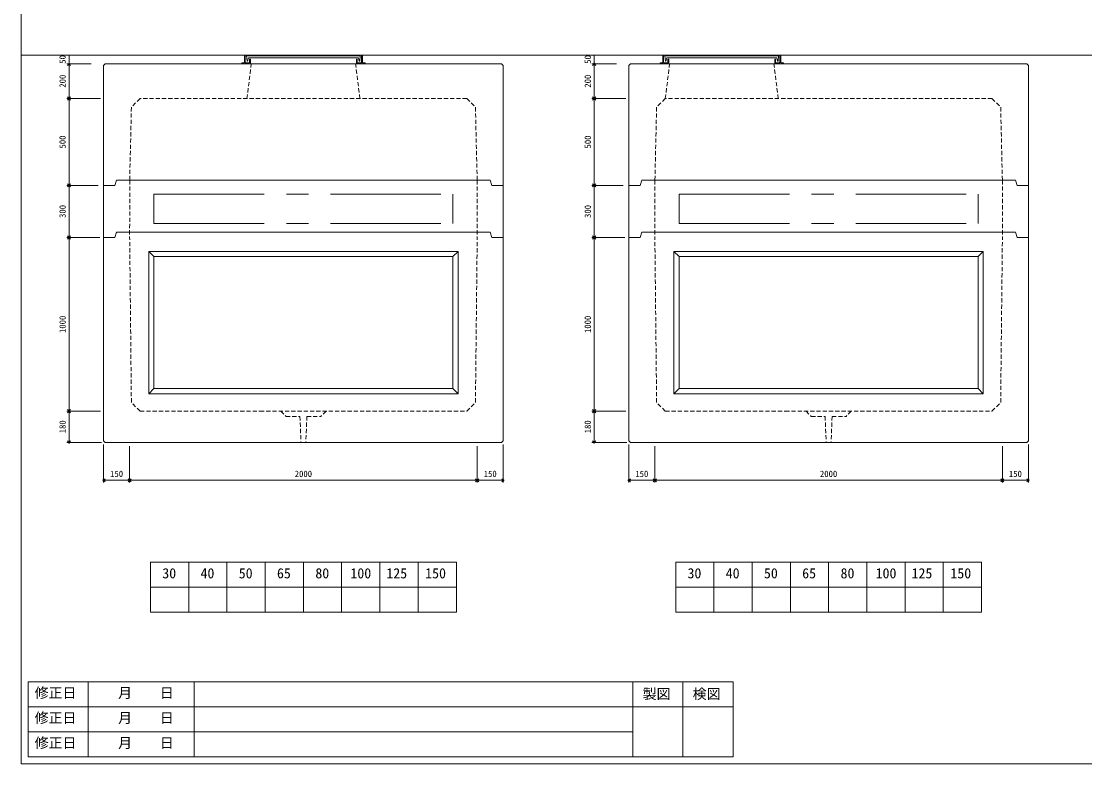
# Model space of a CAD drawing. Units: millimetres, scale not verified. Extents: x -9756 to 9755, y -4628 to 4628.
# Drawn here: x -2485 to 3635, y -3922 to 353 of the extents above; entities that cross this region are included whole.
import ezdxf
from ezdxf.enums import TextEntityAlignment as Align

# ---------------------------------------------------------------- set-up
doc = ezdxf.new("R2010")
doc.units = ezdxf.units.MM
doc.header["$LTSCALE"] = 20
doc.header["$PDMODE"] = 32
doc.header["$PDSIZE"] = 8
doc.linetypes.add('DASHED1', pattern=[1.8, 1.2, -0.6])
doc.linetypes.add('USER2', pattern=[50.8, 31.75, -6.35, 6.35, -6.35])
for name, color, linetype, lineweight in [('0-2_waku', 7, 'Continuous', 18), ('0-3_gaikei', 7, 'Continuous', 18), ('0-4_kakure', 7, 'DASHED1', 5), ('0-5_sunpou', 7, 'Continuous', 18), ('0-8_uchigawa', 6, 'Continuous', 18), ('0-A_futa', 3, 'Continuous', 18), ('0-B_GL', 4, 'Continuous', 18), ('0-D_文字１', 7, 'Continuous', 18), ('1-2_uchigawa2', 6, 'USER2', 18), ('1-5_pen3実線', 7, 'Continuous', 18)]:
    doc.layers.add(name, color=color, linetype=linetype, lineweight=lineweight)
doc.styles.add('ＭＳ ゴシック', font='')
doc.styles.get('ＭＳ ゴシック').set_extended_font_data('MS Gothic')

# ---------------------------------------------------------------- blocks, each defined once
blk = doc.blocks.new('_Open90')
at = {"layer": '0-5_sunpou', "lineweight": 5}
blk.add_line((0, 0), (-1, 0), dxfattribs=at)
blk.add_lwpolyline([(-0.5, 0.5), (0, 0), (-0.5, -0.5)], dxfattribs=at)
blk = doc.blocks.new('5 00')
at = {"layer": '0-5_sunpou', "lineweight": 5}
for p, q in [((-1, 241), (8, 250)), ((8, 250), (17, 241)), ((8, 250), (8, 232)), ((8, 232), (8, -232))]:
    blk.add_line(p, q, dxfattribs=at)
at = {"layer": '0-5_sunpou', "xscale": 18, "yscale": 18, "rotation": 270}
blk.add_blockref('_Open90', (8, -250), dxfattribs=at)
at = {"layer": '0-5_sunpou', "style": 'ＭＳ ゴシック'}
blk.add_text('500', height=36.66, rotation=90, dxfattribs=at).set_placement((0, -37.5), align=Align.BOTTOM_LEFT)
blk = doc.blocks.new('300')
at = {"layer": '0-5_sunpou', "lineweight": 5}
blk.add_line((8, 132), (8, -132), dxfattribs=at)
at = {"layer": '0-5_sunpou', "xscale": 18, "yscale": 18}
for p, rotation in [((8, 150), 90), ((8, -150), 270)]:
    blk.add_blockref('_Open90', p, dxfattribs=dict(at, rotation=rotation))
at = {"layer": '0-5_sunpou', "style": 'ＭＳ ゴシック'}
blk.add_text('300', height=36.66, rotation=90, dxfattribs=at).set_placement((0, -37.5), align=Align.BOTTOM_LEFT)
blk = doc.blocks.new('1000')
at = {"layer": '0-5_sunpou', "lineweight": 5}
for p, q in [((149.62, 545.45), (-40.38, 545.45)), ((106.95, 545.45), (-40.38, 545.45)), ((-27.38, 527.45), (-27.38, -436.55)), ((154.62, -454.55), (-40.38, -454.55)), ((149.62, -454.55), (-40.38, -454.55))]:
    blk.add_line(p, q, dxfattribs=at)
at = {"layer": '0-5_sunpou'}
for p in [(-27.38, 545.45), (-27.38, -454.55)]:
    blk.add_point(p, dxfattribs=at)
at = {"layer": '0-5_sunpou', "xscale": 18, "yscale": 18}
for p, rotation in [((-27.38, 545.45), 90), ((-27.38, -454.55), 270)]:
    blk.add_blockref('_Open90', p, dxfattribs=dict(at, rotation=rotation))
at = {"layer": '0-5_sunpou', "style": 'ＭＳ ゴシック'}
blk.add_text('1000', height=36.66, rotation=90, dxfattribs=at).set_placement((-35.38, -4.55), align=Align.BOTTOM_LEFT)
blk = doc.blocks.new('180')
at = {"layer": '0-5_sunpou', "lineweight": 5}
for p, q in [((-15.8, 126), (-15.8, -18)), ((171.2, -36), (-28.8, -36))]:
    blk.add_line(p, q, dxfattribs=at)
at = {"layer": '0-5_sunpou'}
blk.add_point((-15.8, -36), dxfattribs=at)
at = {"layer": '0-5_sunpou', "xscale": 18, "yscale": 18}
for p, rotation in [((-15.8, 144), 90), ((-15.8, -36), 270)]:
    blk.add_blockref('_Open90', p, dxfattribs=dict(at, rotation=rotation))
at = {"layer": '0-5_sunpou', "style": 'ＭＳ ゴシック'}
blk.add_text('180', height=36.66, rotation=90, dxfattribs=at).set_placement((-23.8, 16.5), align=Align.BOTTOM_LEFT)
blk = doc.blocks.new('150')
at = {"layer": '0-5_sunpou', "lineweight": 5}
for p, q in [((-83.33, 174.17), (-83.33, -44.97)), ((66.67, 164.17), (66.67, -44.97)), ((66.67, 164.17), (66.67, -44.97)), ((48.67, -31.97), (-65.33, -31.97))]:
    blk.add_line(p, q, dxfattribs=at)
at = {"layer": '0-5_sunpou'}
blk.add_point((-83.33, -31.97), dxfattribs=at)
at = {"layer": '0-5_sunpou', "xscale": 18, "yscale": 18, "rotation": 180}
blk.add_blockref('_Open90', (-83.33, -31.97), dxfattribs=at)
at = {"layer": '0-5_sunpou', "xscale": 18, "yscale": 18}
blk.add_blockref('_Open90', (66.67, -31.97), dxfattribs=at)
at = {"layer": '0-5_sunpou', "style": 'ＭＳ ゴシック'}
blk.add_text('150', height=36.66, dxfattribs=at).set_placement((-45.83, -23.97), align=Align.BOTTOM_LEFT)
blk = doc.blocks.new('2000')
at = {"layer": '0-5_sunpou', "lineweight": 5}
for p, q in [((499.9, 172.25), (499.9, -36.89)), ((500, 172.25), (500, -36.89)), ((-1481.9, -23.89), (482, -23.89))]:
    blk.add_line(p, q, dxfattribs=at)
at = {"layer": '0-5_sunpou'}
blk.add_point((500, -23.89), dxfattribs=at)
at = {"layer": '0-5_sunpou', "xscale": 18, "yscale": 18, "rotation": 180}
blk.add_blockref('_Open90', (-1499.9, -23.89), dxfattribs=at)
at = {"layer": '0-5_sunpou', "xscale": 18, "yscale": 18}
blk.add_blockref('_Open90', (500, -23.89), dxfattribs=at)
at = {"layer": '0-5_sunpou', "style": 'ＭＳ ゴシック'}
blk.add_text('2000', height=36.66, dxfattribs=at).set_placement((-549.95, -15.89), align=Align.BOTTOM_LEFT)
blk = doc.blocks.new('1 50')
at = {"layer": '0-5_sunpou', "lineweight": 5}
for p, q in [((50.07, 188.71), (50.07, -30.43)), ((-82.13, -17.43), (32.07, -17.43))]:
    blk.add_line(p, q, dxfattribs=at)
at = {"layer": '0-5_sunpou'}
blk.add_point((50.07, -17.43), dxfattribs=at)
at = {"layer": '0-5_sunpou', "xscale": 18, "yscale": 18, "rotation": 180}
blk.add_blockref('_Open90', (-100.13, -17.43), dxfattribs=at)
at = {"layer": '0-5_sunpou', "xscale": 18, "yscale": 18}
blk.add_blockref('_Open90', (50.07, -17.43), dxfattribs=at)
at = {"layer": '0-5_sunpou', "style": 'ＭＳ ゴシック'}
blk.add_text('150', height=36.66, dxfattribs=at).set_placement((-62.53, -9.43), align=Align.BOTTOM_LEFT)

msp = doc.modelspace()

# ---------------------------------------------------------------- linework, layer by layer
at = {"layer": '0-2_waku'}
for p, q in [((-2484.67, 4628.14), (-2484.67, -3921.86)), ((-1740.92, -2760.86), (-1740.92, -3048.86)), ((-1740.92, -2760.86), (-1740.92, -3048.86)), ((-1740.92, -2760.86), (-1740.92, -3048.86)), ((-1740.92, -2760.86), (-1740.92, -3048.86)), ((-1740.92, -2760.86), (19.08, -2760.86)), ((-1520.92, -2760.86), (-1520.92, -3048.86)), ((-1300.92, -2760.86), (-1300.92, -3048.86)), ((-1300.92, -2760.86), (-1300.92, -3048.86)), ((-1080.92, -2760.86), (-1080.92, -3048.86)), ((-860.92, -2760.86), (-860.92, -3048.86)), ((-640.92, -2760.86), (-640.92, -3048.86)), ((-420.92, -2760.86), (-420.92, -3048.86)), ((-200.92, -2760.86), (-200.92, -3048.86)), ((19.08, -2760.86), (19.08, -3048.86)), ((1281.58, -2760.86), (1281.58, -3048.86)), ((1281.58, -2760.86), (1281.58, -3048.86)), ((1281.58, -2760.86), (1281.58, -3048.86)), ((1281.58, -2760.86), (1281.58, -3048.86)), ((1281.58, -2760.86), (3041.58, -2760.86)), ((1501.58, -2760.86), (1501.58, -3048.86)), ((1721.58, -2760.86), (1721.58, -3048.86)), ((1721.58, -2760.86), (1721.58, -3048.86)), ((1941.58, -2760.86), (1941.58, -3048.86)), ((2161.58, -2760.86), (2161.58, -3048.86)), ((2381.58, -2760.86), (2381.58, -3048.86)), ((2601.58, -2760.86), (2601.58, -3048.86)), ((2821.58, -2760.86), (2821.58, -3048.86)), ((3041.58, -2760.86), (3041.58, -3048.86)), ((-1740.92, -2904.86), (19.08, -2904.86)), ((1281.58, -2904.86), (3041.58, -2904.86)), ((-1740.92, -3048.86), (19.08, -3048.86)), ((-1740.92, -3048.86), (19.08, -3048.86)), ((1281.58, -3048.86), (3041.58, -3048.86)), ((1281.58, -3048.86), (3041.58, -3048.86)), ((-2444.67, -3449.86), (-2444.67, -3881.86)), ((-2444.67, -3449.86), (1611.33, -3449.86)), ((-2099.67, -3449.86), (-2099.67, -3881.86)), ((-1489.67, -3449.86), (-1489.67, -3881.86)), ((-1489.67, -3449.86), (-1489.67, -3881.86)), ((1035.33, -3449.86), (1035.33, -3881.86)), ((1035.33, -3449.86), (1035.33, -3881.86)), ((1323.33, -3449.86), (1323.33, -3881.86)), ((1611.33, -3449.86), (1611.33, -3881.86)), ((-2444.67, -3593.86), (1611.33, -3593.86)), ((-2444.67, -3737.86), (1035.33, -3737.86)), ((-2444.67, -3881.86), (1611.33, -3881.86)), ((-2484.67, -3921.86), (5675.33, -3921.86)), ((-2484.67, -3921.86), (9755.33, -3921.86))]:
    msp.add_line(p, q, dxfattribs=at)
at = {"layer": '0-3_gaikei'}
for p, q in [((-2001.27, 107.78), (-2010.92, 98.14)), ((-2010.92, 98.14), (-2010.92, -591.86)), ((-2000.42, 108.14), (-2001.27, 107.78)), ((278.58, 108.14), (-2000.42, 108.14)), ((278.58, 108.14), (-2000.42, 108.14)), ((-1295.92, 108.14), (-1185.92, 108.14)), ((-1260.92, 108.14), (-460.92, 108.14)), ((-425.92, 108.14), (-535.92, 108.14)), ((278.58, 108.14), (279.43, 107.78)), ((279.43, 107.78), (288.73, 98.49)), ((288.73, 98.49), (289.08, 97.64)), ((289.08, -591.86), (289.08, 97.64)), ((1021.23, 107.78), (1011.58, 98.14)), ((1011.58, 98.14), (1011.58, -591.86)), ((1022.08, 108.14), (1021.23, 107.78)), ((3301.08, 108.14), (1022.08, 108.14)), ((3301.08, 108.14), (1022.08, 108.14)), ((1111.58, 108.14), (1221.58, 108.14)), ((1146.58, 108.14), (1946.58, 108.14)), ((1981.58, 108.14), (1871.58, 108.14)), ((3301.08, 108.14), (3301.93, 107.78)), ((3301.93, 107.78), (3311.23, 98.49)), ((3311.23, 98.49), (3311.58, 97.64)), ((3311.23, 98.49), (3311.58, 97.64)), ((3311.58, -591.86), (3311.58, 97.64)), ((-2010.92, -591.86), (-2010.92, -891.86)), ((-1945.92, -591.86), (-2010.92, -591.86)), ((-1945.92, -591.86), (-1935.92, -561.86)), ((214.08, -561.86), (224.08, -591.86)), ((289.08, -591.86), (224.08, -591.86)), ((289.08, -591.86), (289.08, -891.86)), ((1011.58, -591.86), (1011.58, -891.86)), ((1076.58, -591.86), (1011.58, -591.86)), ((1076.58, -591.86), (1086.58, -561.86)), ((3236.58, -561.86), (3246.58, -591.86)), ((3311.58, -591.86), (3246.58, -591.86)), ((3311.58, -591.86), (3311.58, -891.86)), ((-2010.92, -891.86), (-2010.92, -2061.86)), ((-1945.92, -891.86), (-2010.92, -891.86)), ((-1945.92, -891.86), (-1935.92, -861.86)), ((214.08, -861.86), (224.08, -891.86)), ((289.08, -891.86), (224.08, -891.86)), ((289.08, -2061.86), (289.08, -891.86)), ((1011.58, -891.86), (1011.58, -2061.86)), ((1076.58, -891.86), (1011.58, -891.86)), ((1076.58, -891.86), (1086.58, -861.86)), ((3236.58, -861.86), (3246.58, -891.86)), ((3311.58, -891.86), (3246.58, -891.86)), ((3311.58, -2061.86), (3311.58, -891.86)), ((-2010.92, -2061.86), (-2000.92, -2071.86)), ((-2000.92, -2071.86), (279.08, -2071.86)), ((289.08, -2061.86), (279.08, -2071.86)), ((1011.58, -2061.86), (1021.58, -2071.86)), ((1021.58, -2071.86), (3301.58, -2071.86)), ((3311.58, -2061.86), (3301.58, -2071.86))]:
    msp.add_line(p, q, dxfattribs=at)
for points in [[(3301.08, 108.14), (3301.93, 107.78), (3311.23, 98.49)], [(214.08, -561.86), (-1935.42, -561.86), (-1935.92, -562.36)], [(3236.58, -561.86), (1087.08, -561.86), (1086.58, -562.36)], [(214.08, -861.86), (-1935.42, -861.86), (-1935.92, -862.36)], [(3236.58, -861.86), (1087.08, -861.86), (1086.58, -862.36)]]:
    msp.add_lwpolyline(points, dxfattribs=at)
at = {"layer": '0-4_kakure'}
for p, q in [((-1185.92, -91.86), (-1160.92, 108.14)), ((-535.92, -91.86), (-560.92, 108.14)), ((1221.58, -91.86), (1246.58, 108.14)), ((1871.58, -91.86), (1846.58, 108.14)), ((79.08, -91.86), (-1110.92, -91.86)), ((1911.58, -91.86), (1221.58, -91.86)), ((3101.58, -91.86), (1911.58, -91.86)), ((3101.58, -91.86), (3151.58, -141.86)), ((3101.58, -91.86), (3151.58, -141.86)), ((1171.58, -141.86), (1161.82, -561.86)), ((3151.58, -141.86), (3161.34, -561.86)), ((-1860.68, -561.86), (-1860.92, -891.86)), ((138.84, -561.86), (139.08, -891.86)), ((1161.82, -561.86), (1161.58, -891.86)), ((3161.34, -561.86), (3161.58, -891.86)), ((-1850.92, -1841.86), (-1860.92, -891.86)), ((129.08, -1841.86), (139.08, -891.86)), ((1171.58, -1841.86), (1161.58, -891.86)), ((3151.58, -1841.86), (3161.58, -891.86)), ((-1800.92, -1891.86), (-1850.92, -1841.86)), ((-1800.92, -1891.86), (-1110.92, -1891.86)), ((-990.92, -1891.86), (-960.92, -1921.86)), ((-730.92, -1891.86), (-760.92, -1921.86)), ((1221.58, -1891.86), (1171.58, -1841.86)), ((1221.58, -1891.86), (1911.58, -1891.86)), ((2031.58, -1891.86), (2061.58, -1921.86)), ((2291.58, -1891.86), (2261.58, -1921.86)), ((-960.92, -1921.86), (-880.92, -1921.86)), ((-880.92, -1921.86), (-874.92, -2071.86)), ((-840.92, -1921.86), (-846.92, -2071.86)), ((-840.92, -1921.86), (-760.92, -1921.86)), ((2061.58, -1921.86), (2141.58, -1921.86)), ((2141.58, -1921.86), (2147.58, -2071.86)), ((2181.58, -1921.86), (2175.58, -2071.86)), ((2181.58, -1921.86), (2261.58, -1921.86))]:
    msp.add_line(p, q, dxfattribs=at)
for points in [[(-1110.92, -91.86), (-1800.92, -91.86), (-1850.92, -141.86), (-1860.68, -561.86)], [(79.08, -91.86), (129.08, -141.86), (138.84, -561.86)], [(1911.58, -91.86), (1221.58, -91.86), (1171.58, -141.86)], [(-1110.92, -1891.86), (79.08, -1891.86), (129.08, -1841.86)], [(1911.58, -1891.86), (3101.58, -1891.86), (3151.58, -1841.86)]]:
    msp.add_lwpolyline(points, dxfattribs=at)
at = {"layer": '0-5_sunpou', "lineweight": 5}
for p, q in [((-2081.58, 158.49), (-2222.92, 158.49)), ((-2209.92, 158.49), (-2209.92, 108.14)), ((940.92, 158.49), (799.58, 158.49)), ((812.58, 158.49), (812.58, 108.14)), ((-2082.43, 108.14), (-2222.92, 108.14)), ((-2209.92, -73.86), (-2209.92, 90.14)), ((940.07, 108.14), (799.58, 108.14)), ((812.58, -73.86), (812.58, 90.14)), ((-2027.92, -91.86), (-2222.92, -91.86)), ((-2042.92, -91.86), (-2222.92, -91.86)), ((994.58, -91.86), (799.58, -91.86)), ((979.58, -91.86), (799.58, -91.86)), ((-2042.92, -591.86), (-2222.92, -591.86)), ((-2052.92, -591.86), (-2222.92, -591.86)), ((979.58, -591.86), (799.58, -591.86)), ((969.58, -591.86), (799.58, -591.86))]:
    msp.add_line(p, q, dxfattribs=at)
at = {"layer": '0-5_sunpou'}
for p in [(812.58, 108.14), (-2209.92, -591.86), (812.58, -591.86)]:
    msp.add_point(p, dxfattribs=at)
at = {"layer": '0-8_uchigawa'}
for p, q in [((-1750.92, -971.86), (-860.92, -971.86)), ((-1750.92, -971.86), (-1750.92, -1791.86)), ((-1750.92, -971.86), (-1720.92, -1001.86)), ((-860.92, -971.86), (29.08, -971.86)), ((29.08, -971.86), (-0.92, -1001.86)), ((29.08, -971.86), (29.08, -1791.86)), ((1271.58, -971.86), (2161.58, -971.86)), ((1271.58, -971.86), (1271.58, -1791.86)), ((1271.58, -971.86), (1301.58, -1001.86)), ((2161.58, -971.86), (3051.58, -971.86)), ((3051.58, -971.86), (3021.58, -1001.86)), ((3051.58, -971.86), (3051.58, -1791.86)), ((-1720.92, -1001.86), (-860.92, -1001.86)), ((-1720.92, -1001.86), (-1720.92, -1761.86)), ((-1720.92, -1001.86), (-1720.92, -1761.86)), ((-1710.92, -1001.86), (-860.92, -1001.86)), ((-860.92, -1001.86), (-0.92, -1001.86)), ((-0.92, -1001.86), (-0.92, -1761.86)), ((-0.92, -1001.86), (-0.92, -1761.86)), ((1301.58, -1001.86), (2161.58, -1001.86)), ((1301.58, -1001.86), (1301.58, -1761.86)), ((1301.58, -1001.86), (1301.58, -1761.86)), ((1311.58, -1001.86), (2161.58, -1001.86)), ((2161.58, -1001.86), (3021.58, -1001.86)), ((3021.58, -1001.86), (3021.58, -1761.86)), ((3021.58, -1001.86), (3021.58, -1761.86)), ((-1750.92, -1791.86), (-1720.92, -1761.86)), ((-1720.92, -1761.86), (-860.92, -1761.86)), ((-860.92, -1761.86), (-0.92, -1761.86)), ((-0.92, -1761.86), (29.08, -1791.86)), ((1271.58, -1791.86), (1301.58, -1761.86)), ((1301.58, -1761.86), (2161.58, -1761.86)), ((2161.58, -1761.86), (3021.58, -1761.86)), ((3021.58, -1761.86), (3051.58, -1791.86)), ((-1750.92, -1791.86), (-860.92, -1791.86)), ((-860.92, -1791.86), (29.08, -1791.86)), ((1271.58, -1791.86), (2161.58, -1791.86)), ((2161.58, -1791.86), (3051.58, -1791.86))]:
    msp.add_line(p, q, dxfattribs=at)
at = {"layer": '0-A_futa'}
for p, q in [((-1200.92, 156.14), (-1200.92, 113.14)), ((-1198.92, 158.14), (-1195.92, 158.14)), ((-1195.92, 158.14), (-1195.92, 113.14)), ((-1188.11, 153.64), (-1185.62, 123.64)), ((-1188.11, 153.64), (-533.78, 153.64)), ((-1185.62, 123.64), (-1181.91, 123.64)), ((-1177.59, 142.64), (-1181.91, 123.64)), ((-1177.59, 142.64), (-544.25, 142.64)), ((-1170.92, 133.14), (-1170.92, 113.14)), ((-1168.92, 135.14), (-1167.92, 135.14)), ((-1165.92, 133.14), (-1165.92, 108.14)), ((-552.92, 135.14), (-553.92, 135.14)), ((-550.92, 133.14), (-550.92, 113.14)), ((-544.25, 142.64), (-539.93, 123.64)), ((-536.03, 123.64), (-539.93, 123.64)), ((-533.78, 153.64), (-536.03, 123.64)), ((-525.92, 158.14), (-522.92, 158.14)), ((-525.92, 158.14), (-525.92, 113.14)), ((-520.92, 156.14), (-520.92, 113.14)), ((1206.58, 156.14), (1206.58, 113.14)), ((1208.58, 158.14), (1211.58, 158.14)), ((1211.58, 158.14), (1211.58, 113.14)), ((1219.39, 153.64), (1221.88, 123.64)), ((1219.39, 153.64), (1873.72, 153.64)), ((1221.88, 123.64), (1225.59, 123.64)), ((1229.91, 142.64), (1225.59, 123.64)), ((1229.91, 142.64), (1863.25, 142.64)), ((1236.58, 133.14), (1236.58, 113.14)), ((1238.58, 135.14), (1239.58, 135.14)), ((1241.58, 133.14), (1241.58, 108.14)), ((1854.58, 135.14), (1853.58, 135.14)), ((1856.58, 133.14), (1856.58, 113.14)), ((1863.25, 142.64), (1867.57, 123.64)), ((1871.47, 123.64), (1867.57, 123.64)), ((1873.72, 153.64), (1871.47, 123.64)), ((1881.58, 158.14), (1884.58, 158.14)), ((1881.58, 158.14), (1881.58, 113.14)), ((1886.58, 156.14), (1886.58, 113.14)), ((-1215.92, 111.14), (-1215.92, 110.14)), ((-1213.92, 113.14), (-1200.92, 113.14)), ((-1160.92, 108.14), (-1213.92, 108.14)), ((-1195.92, 113.14), (-1170.92, 113.14)), ((-525.92, 113.14), (-550.92, 113.14)), ((-507.92, 113.14), (-520.92, 113.14)), ((-505.92, 111.14), (-505.92, 110.14)), ((1191.58, 111.14), (1191.58, 110.14)), ((1193.58, 113.14), (1206.58, 113.14)), ((1246.58, 108.14), (1193.58, 108.14)), ((1211.58, 113.14), (1236.58, 113.14)), ((1881.58, 113.14), (1856.58, 113.14)), ((1899.58, 113.14), (1886.58, 113.14)), ((1901.58, 111.14), (1901.58, 110.14))]:
    msp.add_line(p, q, dxfattribs=at)
for points in [[(-555.92, 133.14), (-555.92, 108.14), (-507.92, 108.14)], [(1851.58, 133.14), (1851.58, 108.14), (1899.58, 108.14)]]:
    msp.add_lwpolyline(points, dxfattribs=at)
for centre, start, end in [((-1198.92, 156.14), 90, 180), ((-1168.92, 133.14), 90, 180), ((-1167.92, 133.14), 0, 90), ((-553.92, 133.14), 90, 180), ((-552.92, 133.14), 0, 90), ((-522.92, 156.14), 0, 90), ((1208.58, 156.14), 90, 180), ((1238.58, 133.14), 90, 180), ((1239.58, 133.14), 0, 90), ((1853.58, 133.14), 90, 180), ((1854.58, 133.14), 0, 90), ((1884.58, 156.14), 0, 90), ((-1213.92, 111.14), 90, 180), ((-1213.92, 110.14), 180, 270), ((-507.92, 111.14), 0, 90), ((-507.92, 110.14), 270, 0), ((1193.58, 111.14), 90, 180), ((1193.58, 110.14), 180, 270), ((1899.58, 111.14), 0, 90), ((1899.58, 110.14), 270, 0)]:
    msp.add_arc(centre, 2, start, end, dxfattribs=at)
at = {"layer": '0-B_GL'}
msp.add_line((-2484.67, 158.49), (9755.33, 158.49), dxfattribs=at)
at = {"layer": '1-2_uchigawa2'}
for p, q in [((-1720.92, -811.86), (-1720.92, -641.86)), ((-1720.92, -811.86), (-1720.92, -641.86)), ((-1720.92, -641.86), (-0.92, -641.86)), ((-0.92, -811.86), (-0.92, -641.86)), ((-0.92, -811.86), (-0.92, -641.86)), ((1301.58, -811.86), (1301.58, -641.86)), ((1301.58, -811.86), (1301.58, -641.86)), ((1301.58, -641.86), (3021.58, -641.86)), ((3021.58, -811.86), (3021.58, -641.86)), ((3021.58, -811.86), (3021.58, -641.86)), ((-1720.92, -811.86), (-0.92, -811.86)), ((1301.58, -811.86), (3021.58, -811.86))]:
    msp.add_line(p, q, dxfattribs=at)
at = {"layer": '1-5_pen3実線'}
for p, q in [((-2001.27, 107.78), (-2010.92, 98.14)), ((-2000.42, 108.14), (-2001.27, 107.78)), ((278.58, 108.14), (279.43, 107.78)), ((279.43, 107.78), (288.73, 98.49)), ((288.73, 98.49), (289.08, 97.64)), ((1021.23, 107.78), (1011.58, 98.14)), ((1022.08, 108.14), (1021.23, 107.78)), ((3301.08, 108.14), (3301.93, 107.78)), ((3301.08, 108.14), (3301.93, 107.78)), ((3301.08, 108.14), (3301.93, 107.78)), ((3301.93, 107.78), (3311.23, 98.49)), ((3311.23, 98.49), (3311.58, 97.64)), ((3311.23, 98.49), (3311.58, 97.64))]:
    msp.add_line(p, q, dxfattribs=at)

# ---------------------------------------------------------------- block references
at = {"layer": '0-5_sunpou', "xscale": 18, "yscale": 18}
for p, rotation in [((-2209.92, 108.14), 90), ((812.58, 108.14), 90), ((-2209.92, -91.86), 270), ((812.58, -91.86), 270)]:
    msp.add_blockref('_Open90', p, dxfattribs=dict(at, rotation=rotation))
at = {"layer": '0-5_sunpou'}
for name, p in [('5 00', (-2217.92, -341.86)), ('5 00', (804.58, -341.86)), ('300', (-2217.92, -741.86)), ('300', (804.58, -741.86)), ('1000', (-2182.54, -1437.32)), ('1000', (839.96, -1437.32)), ('180', (-2194.12, -2035.86)), ('180', (828.38, -2035.86)), ('150', (-1927.59, -2258.03)), ('2000', (-361.02, -2266.11)), ('1 50', (239.01, -2272.57)), ('150', (1094.91, -2258.03)), ('2000', (2661.48, -2266.11)), ('1 50', (3261.51, -2272.57))]:
    msp.add_blockref(name, p, dxfattribs=at)

# ---------------------------------------------------------------- texts
at = {"layer": '0-5_sunpou', "style": 'ＭＳ ゴシック'}
for s, p in [('50', (-2217.92, 108.31)), ('50', (804.58, 108.31)), ('200', (-2217.92, -29.36)), ('200', (804.58, -29.36))]:
    msp.add_text(s, height=36.66, rotation=90, dxfattribs=at).set_placement(p, align=Align.BOTTOM_LEFT)
at = {"layer": '0-D_文字１', "style": 'ＭＳ ゴシック'}
for s, p in [('30', (-1673.08, -2872.11)), ('40', (-1453.08, -2872.11)), ('50', (-1233.08, -2872.11)), ('65', (-1013.08, -2872.11)), ('80', (-792.26, -2872.11)), ('100', (-590.52, -2872.11)), ('125', (-383.74, -2872.11)), ('150', (-160.22, -2872.11)), ('30', (1349.42, -2872.11)), ('40', (1569.42, -2872.11)), ('50', (1789.42, -2872.11)), ('65', (2009.42, -2872.11)), ('80', (2230.24, -2872.11)), ('100', (2431.98, -2872.11)), ('125', (2638.76, -2872.11)), ('150', (2862.28, -2872.11)), ('修正日', (-2407.37, -3560.45)), ('\u3000\u3000月\u3000\u3000日', (-2087.07, -3560.45)), ('製図', (1091.45, -3566.36)), ('検図', (1379.45, -3566.36)), ('修正日', (-2407.37, -3704.45)), ('\u3000\u3000月\u3000\u3000日', (-2087.07, -3704.45)), ('修正日', (-2407.37, -3848.45)), ('\u3000\u3000月\u3000\u3000日', (-2087.07, -3848.45))]:
    msp.add_text(s, height=58.65, dxfattribs=at).set_placement(p, align=Align.BOTTOM_LEFT)

doc.saveas('drawing.dxf')
